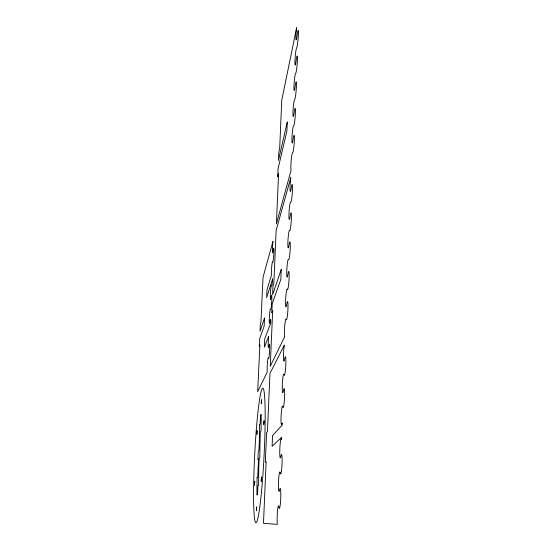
<?xml version="1.0" encoding="UTF-8"?>
<svg xmlns="http://www.w3.org/2000/svg" width="552" height="552" viewBox="0 0 552 552"><rect width="100%" height="100%" fill="white"/><g stroke="black" fill="none" stroke-linecap="round" stroke-linejoin="round"><path stroke-width="0.83" d="M258.543 459.009L258.136 467.91L258.771 467.392L259.178 458.401L259.847 457.774L259.985 440.779L259.337 441.559L258.936 450.356L258.295 451.053L257.901 459.616L258.529 459.016M256.928 434.162L257.087 430.677L256.894 434.189M261.193 480.364L261.296 481.516L261.51 476.914L261.193 480.364M261.268 402.96L261.331 403.843L261.593 399.689L261.268 402.96M256.418 509.696L256.473 510.724L256.687 506.881L256.418 509.696M254.465 484.256L254.52 485.305L254.741 481.171L254.465 484.256M263.732 423.625L263.808 424.661L264.008 420.755L263.732 423.625M281.637 437.336L281.548 439.509A9.591 0.911 -87.3 0 0 279.816 449.017A9.591 0.911 -87.3 0 0 280.913 456.138A9.791 0.938 -87.4 0 1 282.058 457.484A9.791 0.938 -87.4 0 1 281.575 470.083A9.791 0.938 -87.4 0 1 280.264 472.947A9.77 0.925 -87.5 0 0 278.525 482.075A9.77 0.925 -87.5 0 0 279.609 489.934A9.984 0.952 -87.7 0 1 280.747 491.825A9.984 0.952 -87.7 0 1 280.25 504.694A9.984 0.952 -87.7 0 1 278.946 507.115A9.977 0.938 -87.8 0 0 277.532 510.848A9.977 0.938 -87.8 0 0 277.339 524.4L263.476 523.296L266.147 461.575L265.326 462.238L266.616 432.609L267.444 431.609L269.962 373.359L284.301 345.228A9.163 0.869 -86.7 0 0 283.48 358.089A9.163 0.869 -86.7 0 0 284.659 358.959A9.322 0.897 -86.8 0 1 285.826 358.821A9.322 0.897 -86.8 0 1 285.37 370.64A9.322 0.897 -86.8 0 1 284.045 374.732A9.287 0.883 -86.9 0 0 282.313 384.93A9.287 0.883 -86.9 0 0 283.431 390.671A9.46 0.911 -87 0 1 284.597 391.009A9.46 0.911 -87 0 1 284.128 403.077A9.46 0.911 -87 0 1 282.81 406.783A9.432 0.897 -87.1 0 0 281.078 416.636A9.432 0.897 -87.1 0 0 282.182 423.06L282.1 425.212L272.564 435.521L272.108 446.326L281.637 437.336M281.244 269.466L280.837 279.409L272.219 303.717L271.825 312.708L272.681 310.39L270.266 366.231L284.625 336.803A9.073 0.856 -86.5 0 1 284.749 325.521A9.073 0.856 -86.5 0 1 286.177 319.47A9.122 0.869 -86.4 0 0 287.502 314.723A9.122 0.869 -86.4 0 0 287.944 303.331A9.122 0.869 -86.4 0 0 286.764 304.262A8.977 0.842 -86.3 0 1 285.619 300.253A8.977 0.842 -86.3 0 1 287.344 289.207A9.032 0.849 -86.2 0 0 288.675 284.114A9.032 0.849 -86.2 0 0 289.103 272.95A9.032 0.849 -86.2 0 0 287.923 274.31A8.894 0.821 -86.1 0 1 286.764 270.887A8.894 0.821 -86.1 0 1 288.489 259.557A8.956 0.835 -86 0 0 289.814 254.127A8.956 0.835 -86 0 0 290.242 243.19A8.956 0.835 -86 0 0 289.055 244.95A8.825 0.807 -85.9 0 1 287.889 242.093A8.825 0.807 -85.9 0 1 289.614 230.494A8.894 0.814 -85.8 0 0 290.938 224.747A8.894 0.814 -85.8 0 0 291.352 214.031A8.894 0.814 -85.8 0 0 290.166 216.177A8.77 0.787 -85.7 0 1 288.986 213.852A8.77 0.787 -85.7 0 1 290.711 202.004A8.839 0.793 -85.6 0 0 292.036 195.953A8.839 0.793 -85.6 0 0 292.443 185.444A8.839 0.793 -85.6 0 0 291.249 187.97A8.722 0.766 -85.6 0 1 290.041 189.688A8.722 0.766 -85.6 0 1 290.814 177.565L276.138 230.391L273.854 283.238L272.998 285.832L272.612 294.713L281.244 269.466M287.275 122.033L286.909 130.996L278.091 168.636L277.732 176.826L278.608 173.155L276.414 223.919L291.104 170.05A8.694 0.752 -85.5 0 1 291.173 160.632A8.694 0.752 -85.5 0 1 292.608 152.787A8.77 0.759 -85.3 0 0 293.933 146.239A8.77 0.759 -85.3 0 0 294.326 136.082A8.77 0.759 -85.3 0 0 293.133 139.228A8.659 0.738 -85.3 0 1 291.932 138.304A8.659 0.738 -85.3 0 1 293.65 125.801A8.749 0.738 -85.2 0 0 294.975 118.977A8.749 0.738 -85.2 0 0 295.361 109.02A8.749 0.738 -85.2 0 0 294.161 112.498A8.639 0.718 -85.2 0 1 292.96 112.035A8.639 0.718 -85.2 0 1 294.671 99.325A8.729 0.718 -85.1 0 0 295.996 92.246A8.729 0.718 -85.1 0 0 296.376 82.476A8.729 0.718 -85.1 0 0 295.168 86.278A8.625 0.697 -85.1 0 1 293.961 86.264A8.625 0.697 -85.1 0 1 295.672 73.347A8.722 0.704 -85 0 0 296.997 66.019A8.722 0.704 -85 0 0 297.369 56.435A8.722 0.704 -85 0 0 296.162 60.541A8.618 0.676 -84.9 0 1 294.947 60.961A8.618 0.676 -84.9 0 1 296.652 47.851A8.715 0.683 -84.9 0 0 297.983 40.289A8.715 0.683 -84.9 0 0 298.342 30.877A8.715 0.683 -84.9 0 0 297.135 35.28A8.611 0.662 -84.8 0 1 295.913 39.061A8.611 0.662 -84.8 0 1 296.638 27.6L281.762 100.278L279.678 148.44L278.801 152.338L278.45 160.432L287.275 122.033M257.08 477.549L256.901 494.985L257.529 494.744L257.943 485.601L258.605 485.249L258.757 467.668L258.122 468.179L257.715 477.128L257.08 477.549M259.488 424.992L259.35 441.296L259.992 440.51L260.399 431.678L261.068 430.767L261.186 414.352L260.537 415.387L260.137 424.039L259.488 424.992M264.518 318L264.146 326.108L259.633 338.866L259.274 346.449L259.868 344.834L257.667 391.685L267.23 372.02A7.3 0.552 -86.7 0 1 267.437 362.733A7.3 0.552 -86.7 0 1 268.396 358.282A7.328 0.559 -86.6 0 0 269.266 354.895A7.328 0.559 -86.6 0 0 269.673 345.649A7.328 0.559 -86.6 0 0 268.941 345.918A7.231 0.545 -86.5 0 1 268.217 345.897A7.231 0.545 -86.5 0 1 268.714 336.306L264.387 347.16L264.767 338.762L270.763 323.079A7.259 0.545 -86.5 0 0 270.011 321.485A7.162 0.531 -86.4 0 1 269.341 318.028A7.162 0.531 -86.4 0 1 270.542 309.424A7.19 0.538 -86.3 0 0 271.425 305.58A7.19 0.538 -86.3 0 0 271.819 296.631A7.19 0.538 -86.3 0 0 271.067 297.452A7.107 0.524 -86.3 0 1 270.383 294.368A7.107 0.524 -86.3 0 1 271.591 285.577A7.135 0.531 -86.2 0 0 272.702 278.719L266.63 297.714L267.002 289.586L271.405 275.372A7.052 0.517 -86.2 0 1 271.708 266.747A7.052 0.517 -86.2 0 1 272.619 262.11A7.086 0.524 -86.1 0 0 273.509 257.853A7.086 0.524 -86.1 0 0 273.889 249.187A7.086 0.524 -86.1 0 0 273.13 250.518A7.01 0.511 -86 0 1 272.371 251.153A7.01 0.511 -86 0 1 272.998 241.321L263.042 277.201L260.937 321.947L260.344 323.755L259.992 331.262L264.518 318M261.434 492.453A67.379 4.706 -87.1 0 0 263.062 388.235A67.379 4.706 -87.1 0 0 253.637 485.532A67.379 4.706 -87.1 0 0 261.434 492.453"/></g></svg>
